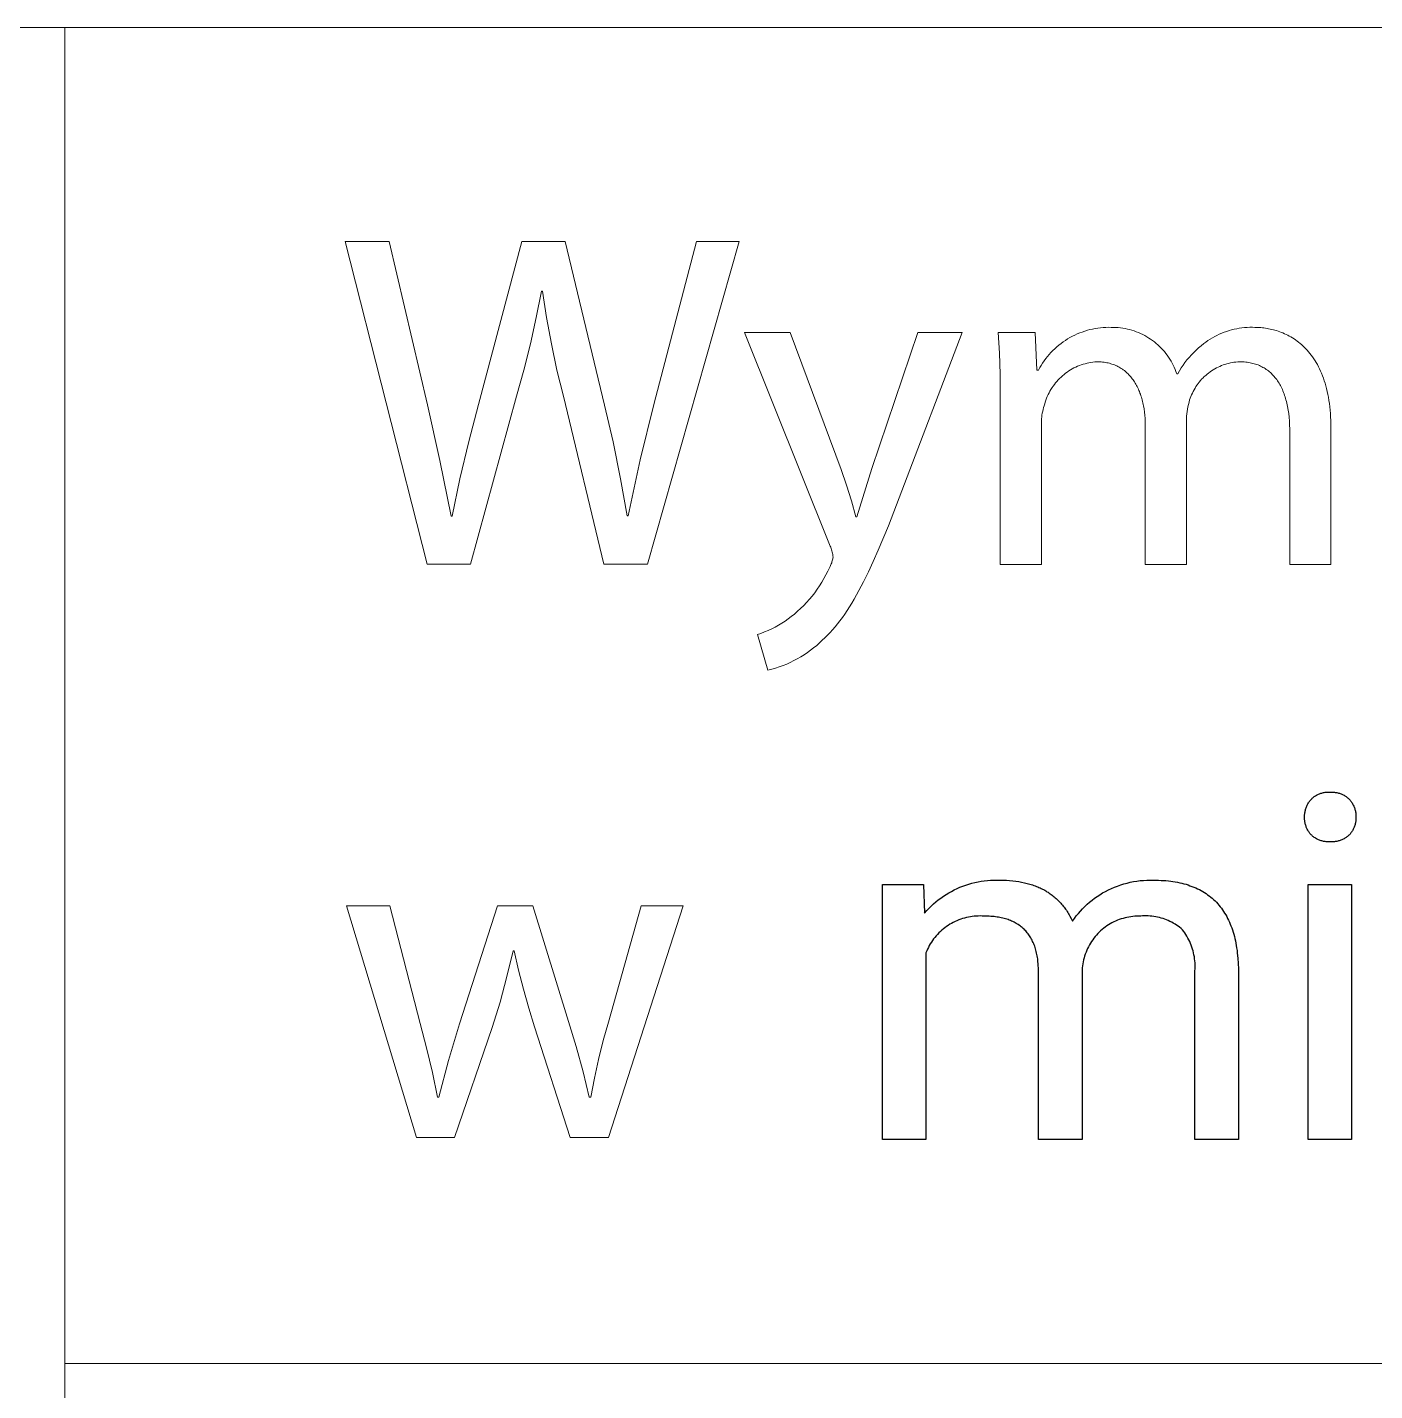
# Model space of a CAD drawing. Header units: millimetres. Extents: x 0 to 4468, y 0 to 3122.
# Drawn here: x 4070.3 to 4196.2, y 372.1 to 499.5 of the extents above; entities that cross this region are included whole.
import ezdxf

# ---------------------------------------------------------------- set-up
doc = ezdxf.new("R2010")
doc.units = ezdxf.units.MM
doc.header["$MEASUREMENT"] = 0
doc.layers.add('Domyślny', color=7, linetype='Continuous', true_color=0x000000)

msp = doc.modelspace()

# ---------------------------------------------------------------- linework, layer by layer
at = {"layer": 'Domyślny', "color": 18, "lineweight": 15, "true_color": 0x000000}
for p, q in [((4464.07, 499.5), (2779.7, 499.5)), ((4073.85, 124.86), (4073.85, 499.51)), ((4107.68, 449.33), (4100.02, 479.48)), ((4100.02, 479.48), (4104.14, 479.48)), ((4104.14, 479.48), (4107.71, 464.23)), ((4112.5, 464.27), (4116.53, 479.48)), ((4116.53, 479.48), (4120.59, 479.48)), ((4120.59, 479.48), (4124.27, 464.18)), ((4136.83, 479.48), (4128.29, 449.33)), ((4128.87, 464.27), (4132.84, 479.48)), ((4132.84, 479.48), (4136.83, 479.48)), ((4118.36, 474.86), (4117.88, 472.39)), ((4118.47, 474.86), (4118.36, 474.86)), ((4118.85, 472.39), (4118.47, 474.86)), ((4117.88, 472.39), (4117.34, 469.92)), ((4119.3, 469.93), (4118.85, 472.39)), ((4170.61, 471.43), (4170.86, 471.45)), ((4170.86, 471.45), (4171.11, 471.46)), ((4171.11, 471.46), (4171.36, 471.47)), ((4171.36, 471.47), (4171.61, 471.46)), ((4171.61, 471.46), (4171.83, 471.46)), ((4171.83, 471.46), (4172.04, 471.45)), ((4172.04, 471.45), (4172.26, 471.44)), ((4172.26, 471.44), (4172.48, 471.42)), ((4183.81, 471.42), (4184.06, 471.44)), ((4184.06, 471.44), (4184.3, 471.46)), ((4184.3, 471.46), (4184.54, 471.47)), ((4184.54, 471.47), (4184.79, 471.47)), ((4184.79, 471.47), (4185.03, 471.46)), ((4185.03, 471.46), (4185.17, 471.46)), ((4185.17, 471.46), (4185.3, 471.46)), ((4185.3, 471.46), (4185.44, 471.45)), ((4185.44, 471.45), (4185.58, 471.44)), ((4185.58, 471.44), (4185.72, 471.43)), ((4145.34, 451.03), (4137.34, 470.98)), ((4137.34, 470.98), (4141.62, 470.98)), ((4141.62, 470.98), (4146.37, 458.18)), ((4149.24, 458.27), (4153.54, 470.98)), ((4157.69, 470.98), (4151.8, 455.55)), ((4153.54, 470.98), (4157.69, 470.98)), ((4161.16, 469.04), (4161.05, 470.99)), ((4161.05, 470.99), (4164.5, 470.99)), ((4164.5, 470.99), (4164.66, 467.48)), ((4167.11, 470.11), (4167.32, 470.25)), ((4167.32, 470.25), (4167.53, 470.38)), ((4167.53, 470.38), (4167.75, 470.51)), ((4167.75, 470.51), (4167.97, 470.63)), ((4167.97, 470.63), (4168.19, 470.74)), ((4168.19, 470.74), (4168.42, 470.85)), ((4168.42, 470.85), (4168.66, 470.94)), ((4168.66, 470.94), (4168.89, 471.03)), ((4168.89, 471.03), (4169.13, 471.11)), ((4169.13, 471.11), (4169.37, 471.19)), ((4169.37, 471.19), (4169.61, 471.25)), ((4169.61, 471.25), (4169.86, 471.31)), ((4169.86, 471.31), (4170.11, 471.36)), ((4170.11, 471.36), (4170.36, 471.39)), ((4170.36, 471.39), (4170.61, 471.43)), ((4172.48, 471.42), (4172.69, 471.39)), ((4172.69, 471.39), (4172.9, 471.35)), ((4172.9, 471.35), (4173.11, 471.3)), ((4173.11, 471.3), (4173.32, 471.25)), ((4173.32, 471.25), (4173.53, 471.19)), ((4173.53, 471.19), (4173.74, 471.13)), ((4173.74, 471.13), (4173.94, 471.05)), ((4173.94, 471.05), (4174.14, 470.97)), ((4174.14, 470.97), (4174.34, 470.89)), ((4174.34, 470.89), (4174.54, 470.79)), ((4174.54, 470.79), (4174.73, 470.69)), ((4174.73, 470.69), (4174.92, 470.59)), ((4174.92, 470.59), (4175.1, 470.47)), ((4175.1, 470.47), (4175.28, 470.36)), ((4175.28, 470.36), (4175.46, 470.23)), ((4175.46, 470.23), (4175.63, 470.1)), ((4180.44, 470.09), (4180.64, 470.23)), ((4180.64, 470.23), (4180.84, 470.37)), ((4180.84, 470.37), (4181.05, 470.49)), ((4181.05, 470.49), (4181.27, 470.61)), ((4181.27, 470.61), (4181.48, 470.72)), ((4181.48, 470.72), (4181.7, 470.83)), ((4181.7, 470.83), (4181.93, 470.92)), ((4181.93, 470.92), (4182.16, 471.01)), ((4182.16, 471.01), (4182.39, 471.09)), ((4182.39, 471.09), (4182.62, 471.17)), ((4182.62, 471.17), (4182.85, 471.23)), ((4182.85, 471.23), (4183.09, 471.29)), ((4183.09, 471.29), (4183.33, 471.34)), ((4183.33, 471.34), (4183.57, 471.38)), ((4183.57, 471.38), (4183.81, 471.42)), ((4185.72, 471.43), (4185.87, 471.41)), ((4185.87, 471.41), (4186.01, 471.39)), ((4186.01, 471.39), (4186.16, 471.37)), ((4186.16, 471.37), (4186.3, 471.34)), ((4186.3, 471.34), (4186.45, 471.31)), ((4186.45, 471.31), (4186.6, 471.28)), ((4186.6, 471.28), (4186.75, 471.24)), ((4186.75, 471.24), (4186.9, 471.2)), ((4186.9, 471.2), (4187.05, 471.16)), ((4187.05, 471.16), (4187.2, 471.11)), ((4187.2, 471.11), (4187.35, 471.06)), ((4187.35, 471.06), (4187.5, 471)), ((4187.5, 471), (4187.65, 470.94)), ((4187.65, 470.94), (4187.8, 470.87)), ((4187.8, 470.87), (4187.94, 470.8)), ((4187.94, 470.8), (4188.09, 470.73)), ((4188.09, 470.73), (4188.24, 470.65)), ((4188.24, 470.65), (4188.39, 470.57)), ((4188.39, 470.57), (4188.53, 470.48)), ((4188.53, 470.48), (4188.68, 470.39)), ((4188.68, 470.39), (4188.82, 470.29)), ((4188.82, 470.29), (4188.96, 470.18)), ((4188.96, 470.18), (4189.11, 470.08)), ((4117.34, 469.92), (4116.72, 467.47)), ((4119.82, 467.48), (4119.3, 469.93)), ((4161.22, 467.08), (4161.16, 469.04)), ((4165.64, 468.74), (4165.8, 468.93)), ((4165.8, 468.93), (4165.97, 469.12)), ((4165.97, 469.12), (4166.15, 469.3)), ((4166.15, 469.3), (4166.33, 469.47)), ((4166.33, 469.47), (4166.52, 469.64)), ((4166.52, 469.64), (4166.71, 469.8)), ((4166.71, 469.8), (4166.91, 469.96)), ((4166.91, 469.96), (4167.11, 470.11)), ((4175.63, 470.1), (4175.8, 469.96)), ((4175.8, 469.96), (4175.96, 469.82)), ((4175.96, 469.82), (4176.12, 469.67)), ((4176.12, 469.67), (4176.28, 469.52)), ((4176.28, 469.52), (4176.42, 469.36)), ((4176.42, 469.36), (4176.57, 469.2)), ((4176.57, 469.2), (4176.7, 469.03)), ((4176.7, 469.03), (4176.83, 468.86)), ((4178.88, 468.66), (4179.09, 468.9)), ((4179.09, 468.9), (4179.31, 469.12)), ((4179.31, 469.12), (4179.53, 469.34)), ((4179.53, 469.34), (4179.76, 469.55)), ((4179.76, 469.55), (4180, 469.75)), ((4180, 469.75), (4180.24, 469.95)), ((4180.24, 469.95), (4180.44, 470.09)), ((4189.11, 470.08), (4189.24, 469.96)), ((4189.24, 469.96), (4189.38, 469.85)), ((4189.38, 469.85), (4189.52, 469.72)), ((4189.52, 469.72), (4189.65, 469.59)), ((4189.65, 469.59), (4189.78, 469.46)), ((4189.78, 469.46), (4189.91, 469.32)), ((4189.91, 469.32), (4190.04, 469.17)), ((4190.04, 469.17), (4190.17, 469.02)), ((4190.17, 469.02), (4190.29, 468.86)), ((4164.81, 467.48), (4164.93, 467.7)), ((4164.93, 467.7), (4165.06, 467.91)), ((4165.06, 467.91), (4165.19, 468.13)), ((4165.19, 468.13), (4165.34, 468.34)), ((4165.34, 468.34), (4165.49, 468.54)), ((4165.49, 468.54), (4165.64, 468.74)), ((4168.12, 467.67), (4167.96, 467.58)), ((4168.29, 467.75), (4168.12, 467.67)), ((4168.46, 467.83), (4168.29, 467.75)), ((4168.63, 467.9), (4168.46, 467.83)), ((4168.8, 467.96), (4168.63, 467.9)), ((4168.98, 468.02), (4168.8, 467.96)), ((4169.16, 468.07), (4168.98, 468.02)), ((4169.34, 468.12), (4169.16, 468.07)), ((4169.52, 468.16), (4169.34, 468.12)), ((4169.7, 468.19), (4169.52, 468.16)), ((4169.89, 468.22), (4169.7, 468.19)), ((4170.07, 468.24), (4169.89, 468.22)), ((4170.26, 468.25), (4170.07, 468.24)), ((4170.4, 468.25), (4170.26, 468.25)), ((4170.53, 468.24), (4170.4, 468.25)), ((4170.67, 468.23), (4170.53, 468.24)), ((4170.8, 468.22), (4170.67, 468.23)), ((4170.93, 468.2), (4170.8, 468.22)), ((4171.06, 468.18), (4170.93, 468.2)), ((4171.19, 468.16), (4171.06, 468.18)), ((4171.31, 468.14), (4171.19, 468.16)), ((4171.44, 468.11), (4171.31, 468.14)), ((4171.56, 468.07), (4171.44, 468.11)), ((4171.67, 468.04), (4171.56, 468.07)), ((4171.79, 468), (4171.67, 468.04)), ((4171.9, 467.95), (4171.79, 468)), ((4172.02, 467.91), (4171.9, 467.95)), ((4172.12, 467.86), (4172.02, 467.91)), ((4172.23, 467.8), (4172.12, 467.86)), ((4172.34, 467.75), (4172.23, 467.8)), ((4172.44, 467.69), (4172.34, 467.75)), ((4172.54, 467.63), (4172.44, 467.69)), ((4172.64, 467.56), (4172.54, 467.63)), ((4176.83, 468.86), (4176.96, 468.68)), ((4176.96, 468.68), (4177.08, 468.5)), ((4177.08, 468.5), (4177.19, 468.31)), ((4177.19, 468.31), (4177.29, 468.13)), ((4177.29, 468.13), (4177.39, 467.93)), ((4177.39, 467.93), (4177.49, 467.74)), ((4177.49, 467.74), (4177.57, 467.54)), ((4177.97, 467.4), (4178.14, 467.67)), ((4178.14, 467.67), (4178.31, 467.93)), ((4178.31, 467.93), (4178.49, 468.18)), ((4178.49, 468.18), (4178.68, 468.43)), ((4178.68, 468.43), (4178.88, 468.66)), ((4181.43, 467.67), (4181.27, 467.58)), ((4181.58, 467.75), (4181.43, 467.67)), ((4181.74, 467.82), (4181.58, 467.75)), ((4181.9, 467.89), (4181.74, 467.82)), ((4182.06, 467.95), (4181.9, 467.89)), ((4182.23, 468), (4182.06, 467.95)), ((4182.39, 468.06), (4182.23, 468)), ((4182.56, 468.1), (4182.39, 468.06)), ((4182.73, 468.14), (4182.56, 468.1)), ((4182.9, 468.17), (4182.73, 468.14)), ((4183.07, 468.2), (4182.9, 468.17)), ((4183.24, 468.22), (4183.07, 468.2)), ((4183.42, 468.24), (4183.24, 468.22)), ((4183.59, 468.25), (4183.42, 468.24)), ((4183.74, 468.25), (4183.59, 468.25)), ((4183.88, 468.24), (4183.74, 468.25)), ((4184.03, 468.23), (4183.88, 468.24)), ((4184.17, 468.22), (4184.03, 468.23)), ((4184.3, 468.2), (4184.17, 468.22)), ((4184.44, 468.18), (4184.3, 468.2)), ((4184.57, 468.16), (4184.44, 468.18)), ((4184.71, 468.13), (4184.57, 468.16)), ((4184.83, 468.1), (4184.71, 468.13)), ((4184.96, 468.07), (4184.83, 468.1)), ((4185.08, 468.03), (4184.96, 468.07)), ((4185.21, 467.99), (4185.08, 468.03)), ((4185.32, 467.95), (4185.21, 467.99)), ((4185.44, 467.9), (4185.32, 467.95)), ((4185.56, 467.85), (4185.44, 467.9)), ((4185.67, 467.79), (4185.56, 467.85)), ((4185.78, 467.73), (4185.67, 467.79)), ((4185.88, 467.67), (4185.78, 467.73)), ((4185.99, 467.61), (4185.88, 467.67)), ((4186.09, 467.54), (4185.99, 467.61)), ((4190.29, 468.86), (4190.41, 468.7)), ((4190.41, 468.7), (4190.52, 468.53)), ((4190.52, 468.53), (4190.64, 468.35)), ((4190.64, 468.35), (4190.75, 468.17)), ((4190.75, 468.17), (4190.86, 467.98)), ((4190.86, 467.98), (4190.96, 467.79)), ((4190.96, 467.79), (4191.06, 467.59)), ((4116.72, 467.47), (4116.04, 465.04)), ((4120.42, 465.04), (4119.82, 467.48)), ((4161.23, 465.13), (4161.22, 467.08)), ((4164.66, 467.48), (4164.81, 467.48)), ((4166.52, 466.42), (4166.4, 466.28)), ((4166.64, 466.56), (4166.52, 466.42)), ((4166.77, 466.69), (4166.64, 466.56)), ((4166.91, 466.82), (4166.77, 466.69)), ((4167.04, 466.95), (4166.91, 466.82)), ((4167.19, 467.07), (4167.04, 466.95)), ((4167.33, 467.18), (4167.19, 467.07)), ((4167.48, 467.29), (4167.33, 467.18)), ((4167.64, 467.39), (4167.48, 467.29)), ((4167.8, 467.49), (4167.64, 467.39)), ((4167.96, 467.58), (4167.8, 467.49)), ((4172.73, 467.49), (4172.64, 467.56)), ((4172.83, 467.42), (4172.73, 467.49)), ((4172.92, 467.35), (4172.83, 467.42)), ((4173.01, 467.27), (4172.92, 467.35)), ((4173.1, 467.19), (4173.01, 467.27)), ((4173.18, 467.11), (4173.1, 467.19)), ((4173.26, 467.03), (4173.18, 467.11)), ((4173.35, 466.94), (4173.26, 467.03)), ((4173.42, 466.85), (4173.35, 466.94)), ((4173.5, 466.76), (4173.42, 466.85)), ((4173.57, 466.66), (4173.5, 466.76)), ((4173.65, 466.56), (4173.57, 466.66)), ((4173.72, 466.46), (4173.65, 466.56)), ((4173.78, 466.36), (4173.72, 466.46)), ((4173.85, 466.26), (4173.78, 466.36)), ((4177.57, 467.54), (4177.65, 467.34)), ((4177.65, 467.34), (4177.73, 467.13)), ((4177.73, 467.13), (4177.82, 467.13)), ((4177.82, 467.13), (4177.97, 467.4)), ((4179.83, 466.35), (4179.72, 466.22)), ((4179.94, 466.49), (4179.83, 466.35)), ((4180.05, 466.62), (4179.94, 466.49)), ((4180.18, 466.74), (4180.05, 466.62)), ((4180.3, 466.86), (4180.18, 466.74)), ((4180.43, 466.98), (4180.3, 466.86)), ((4180.56, 467.09), (4180.43, 466.98)), ((4180.7, 467.2), (4180.56, 467.09)), ((4180.84, 467.3), (4180.7, 467.2)), ((4180.98, 467.4), (4180.84, 467.3)), ((4181.12, 467.5), (4180.98, 467.4)), ((4181.27, 467.58), (4181.12, 467.5)), ((4186.19, 467.47), (4186.09, 467.54)), ((4186.29, 467.39), (4186.19, 467.47)), ((4186.38, 467.32), (4186.29, 467.39)), ((4186.48, 467.24), (4186.38, 467.32)), ((4186.57, 467.15), (4186.48, 467.24)), ((4186.65, 467.06), (4186.57, 467.15)), ((4186.74, 466.97), (4186.65, 467.06)), ((4186.82, 466.88), (4186.74, 466.97)), ((4186.9, 466.78), (4186.82, 466.88)), ((4186.98, 466.68), (4186.9, 466.78)), ((4187.06, 466.58), (4186.98, 466.68)), ((4187.13, 466.47), (4187.06, 466.58)), ((4187.21, 466.36), (4187.13, 466.47)), ((4187.28, 466.25), (4187.21, 466.36)), ((4191.06, 467.59), (4191.16, 467.38)), ((4191.16, 467.38), (4191.25, 467.17)), ((4191.25, 467.17), (4191.34, 466.95)), ((4191.34, 466.95), (4191.42, 466.72)), ((4191.42, 466.72), (4191.5, 466.48)), ((4191.5, 466.48), (4191.58, 466.24)), ((4161.23, 449.32), (4161.23, 465.13)), ((4165.71, 465.18), (4165.63, 465.01)), ((4165.79, 465.35), (4165.71, 465.18)), ((4165.88, 465.51), (4165.79, 465.35)), ((4165.97, 465.67), (4165.88, 465.51)), ((4166.07, 465.83), (4165.97, 465.67)), ((4166.18, 465.98), (4166.07, 465.83)), ((4166.29, 466.13), (4166.18, 465.98)), ((4166.4, 466.28), (4166.29, 466.13)), ((4173.91, 466.15), (4173.85, 466.26)), ((4173.97, 466.04), (4173.91, 466.15)), ((4174.03, 465.93), (4173.97, 466.04)), ((4174.09, 465.81), (4174.03, 465.93)), ((4174.14, 465.7), (4174.09, 465.81)), ((4174.19, 465.58), (4174.14, 465.7)), ((4174.24, 465.46), (4174.19, 465.58)), ((4174.29, 465.33), (4174.24, 465.46)), ((4174.34, 465.21), (4174.29, 465.33)), ((4174.38, 465.08), (4174.34, 465.21)), ((4174.42, 464.95), (4174.38, 465.08)), ((4179.11, 465.17), (4179.05, 465.01)), ((4179.18, 465.33), (4179.11, 465.17)), ((4179.26, 465.48), (4179.18, 465.33)), ((4179.34, 465.63), (4179.26, 465.48)), ((4179.43, 465.78), (4179.34, 465.63)), ((4179.52, 465.93), (4179.43, 465.78)), ((4179.62, 466.08), (4179.52, 465.93)), ((4179.72, 466.22), (4179.62, 466.08)), ((4187.34, 466.14), (4187.28, 466.25)), ((4187.41, 466.02), (4187.34, 466.14)), ((4187.47, 465.9), (4187.41, 466.02)), ((4187.53, 465.77), (4187.47, 465.9)), ((4187.59, 465.65), (4187.53, 465.77)), ((4187.64, 465.52), (4187.59, 465.65)), ((4187.7, 465.38), (4187.64, 465.52)), ((4187.75, 465.25), (4187.7, 465.38)), ((4187.8, 465.11), (4187.75, 465.25)), ((4187.84, 464.97), (4187.8, 465.11)), ((4191.58, 466.24), (4191.65, 465.99)), ((4191.65, 465.99), (4191.72, 465.74)), ((4191.72, 465.74), (4191.78, 465.47)), ((4191.78, 465.47), (4191.84, 465.2)), ((4191.84, 465.2), (4191.89, 464.93)), ((4107.71, 464.23), (4108.89, 459.03)), ((4111.57, 460.81), (4112.5, 464.27)), ((4116.04, 465.04), (4111.74, 449.33)), ((4124.21, 449.33), (4120.42, 465.04)), ((4124.27, 464.18), (4125.08, 460.76)), ((4127.59, 459.08), (4128.87, 464.27)), ((4165.24, 463.8), (4165.2, 463.62)), ((4165.28, 463.97), (4165.24, 463.8)), ((4165.33, 464.14), (4165.28, 463.97)), ((4165.39, 464.31), (4165.33, 464.14)), ((4165.44, 464.49), (4165.39, 464.31)), ((4165.5, 464.66), (4165.44, 464.49)), ((4165.57, 464.84), (4165.5, 464.66)), ((4165.63, 465.01), (4165.57, 464.84)), ((4174.46, 464.82), (4174.42, 464.95)), ((4174.5, 464.68), (4174.46, 464.82)), ((4174.53, 464.55), (4174.5, 464.68)), ((4174.56, 464.41), (4174.53, 464.55)), ((4174.59, 464.27), (4174.56, 464.41)), ((4174.62, 464.13), (4174.59, 464.27)), ((4174.67, 463.84), (4174.62, 464.13)), ((4174.71, 463.55), (4174.67, 463.84)), ((4178.72, 463.82), (4178.69, 463.6)), ((4178.77, 464.04), (4178.72, 463.82)), ((4178.81, 464.25), (4178.77, 464.04)), ((4178.87, 464.47), (4178.81, 464.25)), ((4178.93, 464.68), (4178.87, 464.47)), ((4178.99, 464.84), (4178.93, 464.68)), ((4179.05, 465.01), (4178.99, 464.84)), ((4187.89, 464.83), (4187.84, 464.97)), ((4187.93, 464.68), (4187.89, 464.83)), ((4187.97, 464.53), (4187.93, 464.68)), ((4188, 464.38), (4187.97, 464.53)), ((4188.04, 464.22), (4188, 464.38)), ((4188.07, 464.06), (4188.04, 464.22)), ((4188.13, 463.74), (4188.07, 464.06)), ((4191.89, 464.93), (4191.94, 464.64)), ((4191.94, 464.64), (4191.98, 464.35)), ((4191.98, 464.35), (4192.02, 464.05)), ((4192.02, 464.05), (4192.05, 463.74)), ((4165.1, 462.92), (4165.08, 462.74)), ((4165.08, 462.74), (4165.08, 462.57)), ((4165.08, 462.57), (4165.08, 462.39)), ((4165.11, 463.1), (4165.1, 462.92)), ((4165.13, 463.27), (4165.11, 463.1)), ((4165.16, 463.45), (4165.13, 463.27)), ((4165.2, 463.62), (4165.16, 463.45)), ((4174.74, 463.25), (4174.71, 463.55)), ((4174.76, 462.94), (4174.74, 463.25)), ((4174.78, 462.63), (4174.76, 462.94)), ((4174.78, 462.31), (4174.78, 462.63)), ((4178.63, 462.94), (4178.62, 462.71)), ((4178.62, 462.71), (4178.62, 449.32)), ((4178.64, 463.16), (4178.63, 462.94)), ((4178.66, 463.38), (4178.64, 463.16)), ((4178.69, 463.6), (4178.66, 463.38)), ((4188.18, 463.41), (4188.13, 463.74)), ((4188.22, 463.06), (4188.18, 463.41)), ((4188.25, 462.71), (4188.22, 463.06)), ((4188.27, 462.34), (4188.25, 462.71)), ((4192.05, 463.74), (4192.08, 463.42)), ((4192.08, 463.42), (4192.1, 463.1)), ((4192.1, 463.1), (4192.12, 462.76)), ((4192.12, 462.76), (4192.13, 462.42)), ((4165.08, 462.39), (4165.08, 449.32)), ((4174.78, 449.32), (4174.78, 462.31)), ((4188.29, 461.97), (4188.27, 462.34)), ((4188.29, 461.58), (4188.29, 461.97)), ((4188.29, 449.32), (4188.29, 461.58)), ((4192.13, 462.42), (4192.13, 462.08)), ((4192.13, 462.08), (4192.13, 449.32)), ((4110.75, 457.32), (4111.57, 460.81)), ((4125.08, 460.76), (4125.77, 457.32)), ((4108.89, 459.03), (4109.94, 453.81)), ((4126.46, 453.85), (4127.59, 459.08)), ((4146.37, 458.18), (4146.87, 456.72)), ((4147.84, 453.76), (4149.24, 458.27)), ((4110.03, 453.81), (4110.75, 457.32)), ((4125.77, 457.32), (4126.37, 453.85)), ((4146.87, 456.72), (4147.33, 455.25)), ((4147.33, 455.25), (4147.75, 453.76)), ((4151.8, 455.55), (4150.78, 452.93)), ((4109.94, 453.81), (4110.03, 453.81)), ((4126.37, 453.85), (4126.46, 453.85)), ((4147.75, 453.76), (4147.84, 453.76)), ((4150.78, 452.93), (4149.82, 450.63)), ((4145.39, 450.92), (4145.34, 451.03)), ((4145.43, 450.81), (4145.39, 450.92)), ((4145.47, 450.69), (4145.43, 450.81)), ((4145.5, 450.58), (4145.47, 450.69)), ((4145.53, 450.47), (4145.5, 450.58)), ((4145.56, 450.35), (4145.53, 450.47)), ((4145.58, 450.23), (4145.56, 450.35)), ((4145.56, 449.73), (4145.58, 449.82)), ((4145.6, 450.12), (4145.58, 450.23)), ((4145.58, 449.82), (4145.6, 449.91)), ((4145.61, 450), (4145.6, 450.12)), ((4145.6, 449.91), (4145.61, 450)), ((4149.82, 450.63), (4149.36, 449.58)), ((4111.74, 449.33), (4107.68, 449.33)), ((4128.29, 449.33), (4124.21, 449.33)), ((4144.95, 448.34), (4145.13, 448.69)), ((4145.13, 448.69), (4145.3, 449.05)), ((4145.3, 449.05), (4145.34, 449.13)), ((4145.34, 449.13), (4145.38, 449.21)), ((4145.38, 449.21), (4145.42, 449.29)), ((4145.42, 449.29), (4145.45, 449.38)), ((4145.45, 449.38), (4145.49, 449.47)), ((4145.49, 449.47), (4145.51, 449.55)), ((4145.51, 449.55), (4145.54, 449.64)), ((4145.54, 449.64), (4145.56, 449.73)), ((4148.91, 448.61), (4148.47, 447.7)), ((4149.36, 449.58), (4148.91, 448.61)), ((4165.08, 449.32), (4161.23, 449.32)), ((4178.62, 449.32), (4174.78, 449.32)), ((4192.13, 449.32), (4188.29, 449.32)), ((4144.13, 446.99), (4144.35, 447.32)), ((4144.35, 447.32), (4144.56, 447.65)), ((4144.56, 447.65), (4144.76, 447.99)), ((4144.76, 447.99), (4144.95, 448.34)), ((4148.47, 447.7), (4148.03, 446.86)), ((4143.14, 445.76), (4143.4, 446.06)), ((4143.4, 446.06), (4143.65, 446.36)), ((4143.65, 446.36), (4143.9, 446.67)), ((4143.9, 446.67), (4144.13, 446.99)), ((4147.59, 446.07), (4147.37, 445.7)), ((4148.03, 446.86), (4147.59, 446.07)), ((4141.71, 444.45), (4142, 444.67)), ((4142, 444.67), (4142.29, 444.93)), ((4142.29, 444.93), (4142.58, 445.2)), ((4142.58, 445.2), (4142.87, 445.48)), ((4142.87, 445.48), (4143.14, 445.76)), ((4146.7, 444.67), (4146.48, 444.35)), ((4146.93, 445), (4146.7, 444.67)), ((4147.15, 445.35), (4146.93, 445)), ((4147.37, 445.7), (4147.15, 445.35)), ((4139.88, 443.3), (4140.2, 443.46)), ((4140.2, 443.46), (4140.52, 443.64)), ((4140.52, 443.64), (4140.83, 443.82)), ((4140.83, 443.82), (4141.13, 444.02)), ((4141.13, 444.02), (4141.43, 444.23)), ((4141.43, 444.23), (4141.71, 444.45)), ((4145.8, 443.47), (4145.57, 443.2)), ((4146.03, 443.75), (4145.8, 443.47)), ((4146.26, 444.05), (4146.03, 443.75)), ((4146.48, 444.35), (4146.26, 444.05)), ((4138.54, 442.75), (4138.88, 442.87)), ((4139.53, 439.44), (4138.54, 442.75)), ((4138.88, 442.87), (4139.22, 443)), ((4139.22, 443), (4139.55, 443.14)), ((4139.55, 443.14), (4139.88, 443.3)), ((4144.61, 442.22), (4144.36, 442)), ((4144.86, 442.45), (4144.61, 442.22)), ((4145.1, 442.69), (4144.86, 442.45)), ((4145.33, 442.94), (4145.1, 442.69)), ((4145.57, 443.2), (4145.33, 442.94)), ((4142.91, 440.87), (4142.59, 440.67)), ((4143.21, 441.07), (4142.91, 440.87)), ((4143.51, 441.29), (4143.21, 441.07)), ((4143.8, 441.51), (4143.51, 441.29)), ((4144.09, 441.75), (4143.8, 441.51)), ((4144.36, 442), (4144.09, 441.75)), ((4140.24, 439.63), (4139.88, 439.53)), ((4140.59, 439.74), (4140.24, 439.63)), ((4140.94, 439.87), (4140.59, 439.74)), ((4141.28, 440), (4140.94, 439.87)), ((4141.61, 440.15), (4141.28, 440)), ((4141.95, 440.32), (4141.61, 440.15)), ((4142.27, 440.49), (4141.95, 440.32)), ((4142.59, 440.67), (4142.27, 440.49)), ((4139.88, 439.53), (4139.53, 439.44)), ((4106.69, 395.76), (4100.16, 417.41)), ((4100.16, 417.41), (4104.19, 417.41)), ((4104.19, 417.41), (4107.03, 406.41)), ((4110.71, 406.37), (4114.25, 417.41)), ((4114.25, 417.41), (4117.55, 417.41)), ((4117.55, 417.41), (4120.9, 406.59)), ((4124.62, 406.55), (4127.7, 417.41)), ((4131.6, 417.41), (4124.62, 395.76)), ((4127.7, 417.41), (4131.6, 417.41)), ((4115.72, 413.21), (4115.15, 410.8)), ((4115.81, 413.21), (4115.72, 413.21)), ((4116.22, 411.41), (4115.81, 413.21)), ((4115.15, 410.8), (4114.5, 408.41)), ((4116.68, 409.63), (4116.22, 411.41)), ((4117.18, 407.86), (4116.68, 409.63)), ((4114.5, 408.41), (4113.76, 406.04)), ((4117.73, 406.1), (4117.18, 407.86)), ((4120.9, 406.59), (4121.61, 404.25)), ((4124.14, 404.81), (4124.62, 406.55)), ((4107.03, 406.41), (4107.64, 404.13)), ((4109.69, 402.96), (4110.71, 406.37)), ((4113.76, 406.04), (4110.26, 395.76)), ((4121.05, 395.76), (4117.73, 406.1)), ((4107.64, 404.13), (4108.18, 401.83)), ((4121.61, 404.25), (4122.26, 401.9)), ((4123.7, 403.06), (4124.14, 404.81)), ((4108.79, 399.52), (4109.69, 402.96)), ((4123.31, 401.29), (4123.7, 403.06)), ((4108.18, 401.83), (4108.67, 399.52)), ((4122.26, 401.9), (4122.84, 399.52)), ((4122.97, 399.52), (4123.31, 401.29)), ((4108.67, 399.52), (4108.79, 399.52)), ((4122.84, 399.52), (4122.97, 399.52)), ((4110.26, 395.76), (4106.69, 395.76)), ((4124.62, 395.76), (4121.05, 395.76)), ((4073.85, 374.64), (4464.08, 374.64))]:
    msp.add_line(p, q, dxfattribs=at)
at = {"layer": 'Domyślny'}
for p, q in [((4189.91, 426.81), (4189.95, 426.88)), ((4189.95, 426.88), (4189.98, 426.95)), ((4189.98, 426.95), (4190.03, 427.02)), ((4190.03, 427.02), (4190.07, 427.09)), ((4190.07, 427.09), (4190.12, 427.16)), ((4190.12, 427.16), (4190.17, 427.23)), ((4190.17, 427.23), (4190.22, 427.29)), ((4190.22, 427.29), (4190.27, 427.35)), ((4190.27, 427.35), (4190.33, 427.41)), ((4190.33, 427.41), (4190.39, 427.46)), ((4190.39, 427.46), (4190.44, 427.51)), ((4190.44, 427.51), (4190.51, 427.56)), ((4190.51, 427.56), (4190.57, 427.61)), ((4190.57, 427.61), (4190.63, 427.65)), ((4190.63, 427.65), (4190.7, 427.7)), ((4190.7, 427.7), (4190.77, 427.74)), ((4190.77, 427.74), (4190.84, 427.78)), ((4190.84, 427.78), (4190.91, 427.81)), ((4190.91, 427.81), (4190.98, 427.84)), ((4190.98, 427.84), (4191.05, 427.87)), ((4191.05, 427.87), (4191.13, 427.9)), ((4191.13, 427.9), (4191.2, 427.93)), ((4191.2, 427.93), (4191.28, 427.95)), ((4191.28, 427.95), (4191.35, 427.97)), ((4191.35, 427.97), (4191.43, 427.99)), ((4191.43, 427.99), (4191.51, 428)), ((4191.51, 428), (4191.59, 428.02)), ((4191.59, 428.02), (4191.66, 428.02)), ((4191.66, 428.02), (4191.74, 428.03)), ((4191.74, 428.03), (4191.82, 428.04)), ((4191.82, 428.04), (4191.9, 428.04)), ((4191.9, 428.04), (4191.98, 428.03)), ((4191.98, 428.03), (4192.06, 428.03)), ((4192.06, 428.03), (4192.14, 428.03)), ((4192.14, 428.03), (4192.22, 428.04)), ((4192.22, 428.04), (4192.29, 428.03)), ((4192.29, 428.03), (4192.37, 428.03)), ((4192.37, 428.03), (4192.45, 428.02)), ((4192.45, 428.02), (4192.53, 428.01)), ((4192.53, 428.01), (4192.61, 428)), ((4192.61, 428), (4192.69, 427.99)), ((4192.69, 427.99), (4192.76, 427.97)), ((4192.76, 427.97), (4192.84, 427.95)), ((4192.84, 427.95), (4192.92, 427.93)), ((4192.92, 427.93), (4192.99, 427.9)), ((4192.99, 427.9), (4193.07, 427.87)), ((4193.07, 427.87), (4193.14, 427.84)), ((4193.14, 427.84), (4193.21, 427.81)), ((4193.21, 427.81), (4193.28, 427.77)), ((4193.28, 427.77), (4193.35, 427.74)), ((4193.35, 427.74), (4193.42, 427.7)), ((4193.42, 427.7), (4193.49, 427.65)), ((4193.49, 427.65), (4193.55, 427.61)), ((4193.55, 427.61), (4193.62, 427.56)), ((4193.62, 427.56), (4193.68, 427.51)), ((4193.68, 427.51), (4193.74, 427.46)), ((4193.74, 427.46), (4193.8, 427.41)), ((4193.8, 427.41), (4193.85, 427.35)), ((4193.85, 427.35), (4193.91, 427.29)), ((4193.91, 427.29), (4193.96, 427.23)), ((4193.96, 427.23), (4194.01, 427.16)), ((4194.01, 427.16), (4194.06, 427.09)), ((4194.06, 427.09), (4194.1, 427.02)), ((4194.1, 427.02), (4194.14, 426.95)), ((4194.14, 426.95), (4194.18, 426.88)), ((4194.18, 426.88), (4194.22, 426.81)), ((4189.67, 425.94), (4189.68, 426.02)), ((4189.67, 425.85), (4189.67, 425.94)), ((4189.67, 425.77), (4189.67, 425.85)), ((4189.67, 425.69), (4189.67, 425.77)), ((4189.67, 425.61), (4189.67, 425.69)), ((4189.67, 425.53), (4189.67, 425.61)), ((4189.68, 426.02), (4189.69, 426.1)), ((4189.69, 426.1), (4189.71, 426.18)), ((4189.71, 426.18), (4189.72, 426.26)), ((4189.72, 426.26), (4189.74, 426.34)), ((4189.74, 426.34), (4189.76, 426.42)), ((4189.76, 426.42), (4189.79, 426.5)), ((4189.79, 426.5), (4189.81, 426.58)), ((4189.81, 426.58), (4189.84, 426.66)), ((4189.84, 426.66), (4189.87, 426.73)), ((4189.87, 426.73), (4189.91, 426.81)), ((4194.22, 426.81), (4194.26, 426.73)), ((4194.26, 426.73), (4194.29, 426.66)), ((4194.29, 426.66), (4194.32, 426.58)), ((4194.32, 426.58), (4194.35, 426.5)), ((4194.35, 426.5), (4194.37, 426.42)), ((4194.37, 426.42), (4194.39, 426.34)), ((4194.39, 426.34), (4194.41, 426.26)), ((4194.41, 426.26), (4194.43, 426.18)), ((4194.43, 426.18), (4194.44, 426.1)), ((4194.44, 426.1), (4194.45, 426.02)), ((4194.45, 426.02), (4194.46, 425.94)), ((4194.46, 425.94), (4194.46, 425.85)), ((4194.46, 425.85), (4194.47, 425.77)), ((4194.47, 425.77), (4194.47, 425.69)), ((4194.47, 425.69), (4194.47, 425.61)), ((4194.47, 425.61), (4194.47, 425.53)), ((4189.67, 425.46), (4189.67, 425.53)), ((4189.68, 425.38), (4189.67, 425.46)), ((4189.69, 425.3), (4189.68, 425.38)), ((4189.7, 425.22), (4189.69, 425.3)), ((4189.71, 425.15), (4189.7, 425.22)), ((4189.73, 425.07), (4189.71, 425.15)), ((4189.75, 425), (4189.73, 425.07)), ((4189.77, 424.92), (4189.75, 425)), ((4189.8, 424.85), (4189.77, 424.92)), ((4189.82, 424.77), (4189.8, 424.85)), ((4189.85, 424.7), (4189.82, 424.77)), ((4189.89, 424.63), (4189.85, 424.7)), ((4189.92, 424.56), (4189.89, 424.63)), ((4189.96, 424.49), (4189.92, 424.56)), ((4189.99, 424.43), (4189.96, 424.49)), ((4190.04, 424.36), (4189.99, 424.43)), ((4190.08, 424.29), (4190.04, 424.36)), ((4190.12, 424.23), (4190.08, 424.29)), ((4194.05, 424.29), (4194, 424.23)), ((4194.09, 424.36), (4194.05, 424.29)), ((4194.13, 424.42), (4194.09, 424.36)), ((4194.17, 424.49), (4194.13, 424.42)), ((4194.21, 424.56), (4194.17, 424.49)), ((4194.25, 424.63), (4194.21, 424.56)), ((4194.28, 424.7), (4194.25, 424.63)), ((4194.31, 424.77), (4194.28, 424.7)), ((4194.33, 424.85), (4194.31, 424.77)), ((4194.36, 424.92), (4194.33, 424.85)), ((4194.38, 425), (4194.36, 424.92)), ((4194.4, 425.07), (4194.38, 425)), ((4194.42, 425.15), (4194.4, 425.07)), ((4194.43, 425.22), (4194.42, 425.15)), ((4194.45, 425.3), (4194.43, 425.22)), ((4194.46, 425.46), (4194.45, 425.38)), ((4194.45, 425.38), (4194.45, 425.3)), ((4194.47, 425.53), (4194.46, 425.46)), ((4190.17, 424.17), (4190.12, 424.23)), ((4190.22, 424.11), (4190.17, 424.17)), ((4190.27, 424.05), (4190.22, 424.11)), ((4190.33, 424), (4190.27, 424.05)), ((4190.39, 423.94), (4190.33, 424)), ((4190.45, 423.89), (4190.39, 423.94)), ((4190.51, 423.85), (4190.45, 423.89)), ((4190.57, 423.8), (4190.51, 423.85)), ((4190.64, 423.76), (4190.57, 423.8)), ((4190.7, 423.72), (4190.64, 423.76)), ((4190.77, 423.68), (4190.7, 423.72)), ((4190.84, 423.64), (4190.77, 423.68)), ((4190.91, 423.61), (4190.84, 423.64)), ((4190.98, 423.57), (4190.91, 423.61)), ((4191.06, 423.54), (4190.98, 423.57)), ((4191.13, 423.52), (4191.06, 423.54)), ((4191.21, 423.49), (4191.13, 423.52)), ((4191.28, 423.47), (4191.21, 423.49)), ((4191.36, 423.45), (4191.28, 423.47)), ((4191.43, 423.43), (4191.36, 423.45)), ((4191.51, 423.42), (4191.43, 423.43)), ((4191.59, 423.41), (4191.51, 423.42)), ((4191.67, 423.4), (4191.59, 423.41)), ((4191.74, 423.39), (4191.67, 423.4)), ((4191.82, 423.39), (4191.74, 423.39)), ((4191.9, 423.39), (4191.82, 423.39)), ((4191.98, 423.39), (4191.9, 423.39)), ((4192.06, 423.39), (4191.98, 423.39)), ((4192.14, 423.39), (4192.06, 423.39)), ((4192.21, 423.39), (4192.14, 423.39)), ((4192.29, 423.39), (4192.21, 423.39)), ((4192.37, 423.39), (4192.29, 423.39)), ((4192.45, 423.4), (4192.37, 423.39)), ((4192.53, 423.41), (4192.45, 423.4)), ((4192.61, 423.42), (4192.53, 423.41)), ((4192.68, 423.43), (4192.61, 423.42)), ((4192.76, 423.45), (4192.68, 423.43)), ((4192.84, 423.47), (4192.76, 423.45)), ((4192.91, 423.49), (4192.84, 423.47)), ((4192.99, 423.52), (4192.91, 423.49)), ((4193.06, 423.54), (4192.99, 423.52)), ((4193.14, 423.57), (4193.06, 423.54)), ((4193.21, 423.61), (4193.14, 423.57)), ((4193.28, 423.64), (4193.21, 423.61)), ((4193.35, 423.68), (4193.28, 423.64)), ((4193.42, 423.72), (4193.35, 423.68)), ((4193.48, 423.76), (4193.42, 423.72)), ((4193.55, 423.8), (4193.48, 423.76)), ((4193.61, 423.85), (4193.55, 423.8)), ((4193.68, 423.89), (4193.61, 423.85)), ((4193.74, 423.94), (4193.68, 423.89)), ((4193.8, 424), (4193.74, 423.94)), ((4193.85, 424.05), (4193.8, 424)), ((4193.91, 424.11), (4193.85, 424.05)), ((4193.96, 424.17), (4193.91, 424.11)), ((4194, 424.23), (4193.96, 424.17)), ((4150.23, 395.58), (4150.23, 419.39)), ((4150.23, 419.39), (4154.06, 419.39)), ((4154.06, 419.39), (4154.17, 416.73)), ((4157.47, 419.15), (4157.74, 419.25)), ((4157.74, 419.25), (4158.02, 419.35)), ((4158.02, 419.35), (4158.3, 419.44)), ((4158.3, 419.44), (4158.58, 419.52)), ((4158.58, 419.52), (4158.87, 419.6)), ((4158.87, 419.6), (4159.16, 419.66)), ((4159.16, 419.66), (4159.45, 419.71)), ((4159.45, 419.71), (4159.74, 419.75)), ((4159.74, 419.75), (4160.03, 419.78)), ((4160.03, 419.78), (4160.33, 419.81)), ((4160.33, 419.81), (4160.62, 419.82)), ((4160.62, 419.82), (4160.91, 419.82)), ((4160.91, 419.82), (4161.21, 419.81)), ((4161.21, 419.81), (4161.52, 419.81)), ((4161.52, 419.81), (4161.82, 419.8)), ((4161.82, 419.8), (4162.11, 419.78)), ((4162.11, 419.78), (4162.4, 419.75)), ((4162.4, 419.75), (4162.69, 419.72)), ((4162.69, 419.72), (4162.96, 419.68)), ((4162.96, 419.68), (4163.23, 419.63)), ((4163.23, 419.63), (4163.5, 419.57)), ((4163.5, 419.57), (4163.76, 419.51)), ((4163.76, 419.51), (4164.01, 419.44)), ((4164.01, 419.44), (4164.25, 419.36)), ((4164.25, 419.36), (4164.37, 419.32)), ((4164.37, 419.32), (4164.49, 419.27)), ((4164.49, 419.27), (4164.61, 419.23)), ((4164.61, 419.23), (4164.73, 419.18)), ((4171.9, 419.15), (4172.19, 419.26)), ((4172.19, 419.26), (4172.49, 419.36)), ((4172.49, 419.36), (4172.78, 419.46)), ((4172.78, 419.46), (4173.08, 419.54)), ((4173.08, 419.54), (4173.38, 419.61)), ((4173.38, 419.61), (4173.69, 419.67)), ((4173.69, 419.67), (4173.99, 419.72)), ((4173.99, 419.72), (4174.3, 419.76)), ((4174.3, 419.76), (4174.61, 419.79)), ((4174.61, 419.79), (4174.92, 419.81)), ((4174.92, 419.81), (4175.23, 419.82)), ((4175.23, 419.82), (4175.54, 419.81)), ((4175.54, 419.81), (4176.02, 419.8)), ((4176.02, 419.8), (4176.26, 419.79)), ((4176.26, 419.79), (4176.49, 419.78)), ((4176.49, 419.78), (4176.71, 419.76)), ((4176.71, 419.76), (4176.94, 419.74)), ((4176.94, 419.74), (4177.16, 419.71)), ((4177.16, 419.71), (4177.37, 419.68)), ((4177.37, 419.68), (4177.58, 419.65)), ((4177.58, 419.65), (4177.79, 419.61)), ((4177.79, 419.61), (4178, 419.57)), ((4178, 419.57), (4178.2, 419.52)), ((4178.2, 419.52), (4178.39, 419.47)), ((4178.39, 419.47), (4178.59, 419.42)), ((4178.59, 419.42), (4178.78, 419.36)), ((4178.78, 419.36), (4178.96, 419.29)), ((4178.96, 419.29), (4179.14, 419.23)), ((4179.14, 419.23), (4179.32, 419.16)), ((4190, 395.58), (4190, 419.39)), ((4190, 419.39), (4194.05, 419.39)), ((4194.05, 419.39), (4194.05, 395.58)), ((4155.22, 417.77), (4155.44, 417.96)), ((4155.44, 417.96), (4155.68, 418.13)), ((4155.68, 418.13), (4155.92, 418.3)), ((4155.92, 418.3), (4156.17, 418.47)), ((4156.17, 418.47), (4156.42, 418.62)), ((4156.42, 418.62), (4156.67, 418.76)), ((4156.67, 418.76), (4156.93, 418.9)), ((4156.93, 418.9), (4157.2, 419.03)), ((4157.2, 419.03), (4157.47, 419.15)), ((4164.73, 419.18), (4164.84, 419.13)), ((4164.84, 419.13), (4164.95, 419.08)), ((4164.95, 419.08), (4165.06, 419.03)), ((4165.06, 419.03), (4165.17, 418.97)), ((4165.17, 418.97), (4165.28, 418.92)), ((4165.28, 418.92), (4165.39, 418.86)), ((4165.39, 418.86), (4165.49, 418.8)), ((4165.49, 418.8), (4165.6, 418.73)), ((4165.6, 418.73), (4165.7, 418.67)), ((4165.7, 418.67), (4165.8, 418.6)), ((4165.8, 418.6), (4165.9, 418.53)), ((4165.9, 418.53), (4166, 418.46)), ((4166, 418.46), (4166.09, 418.39)), ((4166.09, 418.39), (4166.19, 418.32)), ((4166.19, 418.32), (4166.28, 418.24)), ((4166.28, 418.24), (4166.37, 418.17)), ((4166.37, 418.17), (4166.46, 418.09)), ((4166.46, 418.09), (4166.55, 418)), ((4166.55, 418), (4166.63, 417.92)), ((4166.63, 417.92), (4166.72, 417.84)), ((4169.58, 417.75), (4169.82, 417.94)), ((4169.82, 417.94), (4170.05, 418.12)), ((4170.05, 418.12), (4170.3, 418.29)), ((4170.3, 418.29), (4170.55, 418.45)), ((4170.55, 418.45), (4170.8, 418.61)), ((4170.8, 418.61), (4171.06, 418.76)), ((4171.06, 418.76), (4171.34, 418.9)), ((4171.34, 418.9), (4171.62, 419.03)), ((4171.62, 419.03), (4171.9, 419.15)), ((4179.32, 419.16), (4179.5, 419.08)), ((4179.5, 419.08), (4179.67, 419)), ((4179.67, 419), (4179.84, 418.92)), ((4179.84, 418.92), (4180, 418.83)), ((4180, 418.83), (4180.16, 418.74)), ((4180.16, 418.74), (4180.31, 418.65)), ((4180.31, 418.65), (4180.47, 418.55)), ((4180.47, 418.55), (4180.61, 418.44)), ((4180.61, 418.44), (4180.76, 418.34)), ((4180.76, 418.34), (4180.9, 418.23)), ((4180.9, 418.23), (4181.04, 418.11)), ((4181.04, 418.11), (4181.17, 417.99)), ((4181.17, 417.99), (4181.3, 417.87)), ((4154.17, 416.73), (4154.37, 416.96)), ((4154.37, 416.96), (4154.57, 417.17)), ((4154.57, 417.17), (4154.78, 417.38)), ((4154.78, 417.38), (4154.99, 417.58)), ((4154.99, 417.58), (4155.22, 417.77)), ((4166.72, 417.84), (4166.8, 417.75)), ((4166.8, 417.75), (4166.88, 417.66)), ((4166.88, 417.66), (4166.96, 417.57)), ((4166.96, 417.57), (4167.04, 417.48)), ((4167.04, 417.48), (4167.12, 417.38)), ((4167.12, 417.38), (4167.2, 417.29)), ((4167.2, 417.29), (4167.27, 417.19)), ((4167.27, 417.19), (4167.34, 417.09)), ((4167.34, 417.09), (4167.41, 416.99)), ((4167.41, 416.99), (4167.48, 416.88)), ((4167.48, 416.88), (4167.55, 416.78)), ((4167.55, 416.78), (4167.62, 416.67)), ((4167.62, 416.67), (4167.68, 416.56)), ((4168.34, 416.47), (4168.53, 416.7)), ((4168.53, 416.7), (4168.72, 416.92)), ((4168.72, 416.92), (4168.93, 417.14)), ((4168.93, 417.14), (4169.14, 417.35)), ((4169.14, 417.35), (4169.36, 417.55)), ((4169.36, 417.55), (4169.58, 417.75)), ((4181.3, 417.87), (4181.43, 417.74)), ((4181.43, 417.74), (4181.55, 417.61)), ((4181.55, 417.61), (4181.67, 417.47)), ((4181.67, 417.47), (4181.78, 417.33)), ((4181.78, 417.33), (4181.89, 417.19)), ((4181.89, 417.19), (4182, 417.04)), ((4182, 417.04), (4182.1, 416.89)), ((4182.1, 416.89), (4182.2, 416.73)), ((4182.2, 416.73), (4182.3, 416.57)), ((4156.22, 415.47), (4156.07, 415.36)), ((4156.37, 415.58), (4156.22, 415.47)), ((4156.53, 415.68), (4156.37, 415.58)), ((4156.69, 415.77), (4156.53, 415.68)), ((4156.85, 415.86), (4156.69, 415.77)), ((4157.02, 415.94), (4156.85, 415.86)), ((4157.19, 416.02), (4157.02, 415.94)), ((4157.36, 416.09), (4157.19, 416.02)), ((4157.54, 416.15), (4157.36, 416.09)), ((4157.72, 416.21), (4157.54, 416.15)), ((4157.89, 416.26), (4157.72, 416.21)), ((4158.08, 416.31), (4157.89, 416.26)), ((4158.26, 416.35), (4158.08, 416.31)), ((4158.44, 416.38), (4158.26, 416.35)), ((4158.62, 416.41), (4158.44, 416.38)), ((4158.81, 416.43), (4158.62, 416.41)), ((4159, 416.45), (4158.81, 416.43)), ((4159.18, 416.45), (4159, 416.45)), ((4159.37, 416.46), (4159.18, 416.45)), ((4159.55, 416.45), (4159.37, 416.46)), ((4159.74, 416.44), (4159.55, 416.45)), ((4160.05, 416.44), (4159.74, 416.44)), ((4160.2, 416.43), (4160.05, 416.44)), ((4160.35, 416.42), (4160.2, 416.43)), ((4160.5, 416.41), (4160.35, 416.42)), ((4160.65, 416.4), (4160.5, 416.41)), ((4160.79, 416.38), (4160.65, 416.4)), ((4160.93, 416.36), (4160.79, 416.38)), ((4161.06, 416.34), (4160.93, 416.36)), ((4161.2, 416.31), (4161.06, 416.34)), ((4161.33, 416.29), (4161.2, 416.31)), ((4161.46, 416.26), (4161.33, 416.29)), ((4161.59, 416.23), (4161.46, 416.26)), ((4161.71, 416.19), (4161.59, 416.23)), ((4161.84, 416.16), (4161.71, 416.19)), ((4161.96, 416.12), (4161.84, 416.16)), ((4162.07, 416.07), (4161.96, 416.12)), ((4162.19, 416.03), (4162.07, 416.07)), ((4162.3, 415.98), (4162.19, 416.03)), ((4162.41, 415.93), (4162.3, 415.98)), ((4162.52, 415.88), (4162.41, 415.93)), ((4162.62, 415.83), (4162.52, 415.88)), ((4162.73, 415.77), (4162.62, 415.83)), ((4162.83, 415.71), (4162.73, 415.77)), ((4162.92, 415.65), (4162.83, 415.71)), ((4163.02, 415.58), (4162.92, 415.65)), ((4163.11, 415.51), (4163.02, 415.58)), ((4163.2, 415.44), (4163.11, 415.51)), ((4163.29, 415.37), (4163.2, 415.44)), ((4163.38, 415.3), (4163.29, 415.37)), ((4167.68, 416.56), (4167.74, 416.45)), ((4167.74, 416.45), (4167.87, 416.22)), ((4167.87, 416.22), (4167.98, 415.99)), ((4167.98, 415.99), (4168.16, 416.23)), ((4168.16, 416.23), (4168.34, 416.47)), ((4171.04, 415.43), (4170.9, 415.32)), ((4171.2, 415.54), (4171.04, 415.43)), ((4171.35, 415.64), (4171.2, 415.54)), ((4171.51, 415.73), (4171.35, 415.64)), ((4171.67, 415.82), (4171.51, 415.73)), ((4171.84, 415.91), (4171.67, 415.82)), ((4172.01, 415.99), (4171.84, 415.91)), ((4172.18, 416.06), (4172.01, 415.99)), ((4172.35, 416.12), (4172.18, 416.06)), ((4172.53, 416.18), (4172.35, 416.12)), ((4172.71, 416.24), (4172.53, 416.18)), ((4172.89, 416.29), (4172.71, 416.24)), ((4173.07, 416.33), (4172.89, 416.29)), ((4173.25, 416.36), (4173.07, 416.33)), ((4173.43, 416.39), (4173.25, 416.36)), ((4173.62, 416.42), (4173.43, 416.39)), ((4173.8, 416.43), (4173.62, 416.42)), ((4173.99, 416.44), (4173.8, 416.43)), ((4174.17, 416.44), (4173.99, 416.44)), ((4174.36, 416.44), (4174.17, 416.44)), ((4174.53, 416.46), (4174.36, 416.44)), ((4174.71, 416.46), (4174.53, 416.46)), ((4174.89, 416.47), (4174.71, 416.46)), ((4175.06, 416.46), (4174.89, 416.47)), ((4175.24, 416.45), (4175.06, 416.46)), ((4175.41, 416.44), (4175.24, 416.45)), ((4175.59, 416.42), (4175.41, 416.44)), ((4175.76, 416.39), (4175.59, 416.42)), ((4175.93, 416.35), (4175.76, 416.39)), ((4176.1, 416.31), (4175.93, 416.35)), ((4176.27, 416.27), (4176.1, 416.31)), ((4176.44, 416.22), (4176.27, 416.27)), ((4176.61, 416.16), (4176.44, 416.22)), ((4176.77, 416.1), (4176.61, 416.16)), ((4176.93, 416.03), (4176.77, 416.1)), ((4177.09, 415.95), (4176.93, 416.03)), ((4177.25, 415.87), (4177.09, 415.95)), ((4177.4, 415.79), (4177.25, 415.87)), ((4177.56, 415.7), (4177.4, 415.79)), ((4177.7, 415.6), (4177.56, 415.7)), ((4177.85, 415.5), (4177.7, 415.6)), ((4177.99, 415.4), (4177.85, 415.5)), ((4178.13, 415.29), (4177.99, 415.4)), ((4182.3, 416.57), (4182.39, 416.41)), ((4182.39, 416.41), (4182.48, 416.24)), ((4182.48, 416.24), (4182.56, 416.07)), ((4182.56, 416.07), (4182.64, 415.89)), ((4182.64, 415.89), (4182.72, 415.71)), ((4182.72, 415.71), (4182.79, 415.53)), ((4182.79, 415.53), (4182.86, 415.34)), ((4154.9, 414.17), (4154.8, 414.01)), ((4155.01, 414.32), (4154.9, 414.17)), ((4155.13, 414.46), (4155.01, 414.32)), ((4155.25, 414.6), (4155.13, 414.46)), ((4155.37, 414.74), (4155.25, 414.6)), ((4155.5, 414.88), (4155.37, 414.74)), ((4155.64, 415.01), (4155.5, 414.88)), ((4155.78, 415.13), (4155.64, 415.01)), ((4155.92, 415.25), (4155.78, 415.13)), ((4156.07, 415.36), (4155.92, 415.25)), ((4163.46, 415.22), (4163.38, 415.3)), ((4163.54, 415.14), (4163.46, 415.22)), ((4163.62, 415.06), (4163.54, 415.14)), ((4163.69, 414.97), (4163.62, 415.06)), ((4163.76, 414.88), (4163.69, 414.97)), ((4163.83, 414.79), (4163.76, 414.88)), ((4163.9, 414.7), (4163.83, 414.79)), ((4163.97, 414.6), (4163.9, 414.7)), ((4164.03, 414.51), (4163.97, 414.6)), ((4164.09, 414.41), (4164.03, 414.51)), ((4164.15, 414.3), (4164.09, 414.41)), ((4164.21, 414.2), (4164.15, 414.3)), ((4164.26, 414.09), (4164.21, 414.2)), ((4169.87, 414.23), (4169.77, 414.08)), ((4169.98, 414.38), (4169.87, 414.23)), ((4170.1, 414.53), (4169.98, 414.38)), ((4170.22, 414.68), (4170.1, 414.53)), ((4170.35, 414.82), (4170.22, 414.68)), ((4170.48, 414.95), (4170.35, 414.82)), ((4170.61, 415.08), (4170.48, 414.95)), ((4170.75, 415.2), (4170.61, 415.08)), ((4170.9, 415.32), (4170.75, 415.2)), ((4178.26, 415.17), (4178.13, 415.29)), ((4178.37, 415.02), (4178.26, 415.17)), ((4178.48, 414.87), (4178.37, 415.02)), ((4178.58, 414.72), (4178.48, 414.87)), ((4178.68, 414.56), (4178.58, 414.72)), ((4178.77, 414.39), (4178.68, 414.56)), ((4178.86, 414.23), (4178.77, 414.39)), ((4178.94, 414.06), (4178.86, 414.23)), ((4182.86, 415.34), (4182.93, 415.15)), ((4182.93, 415.15), (4182.99, 414.95)), ((4182.99, 414.95), (4183.05, 414.75)), ((4183.05, 414.75), (4183.11, 414.55)), ((4183.11, 414.55), (4183.16, 414.34)), ((4183.16, 414.34), (4183.2, 414.13)), ((4183.2, 414.13), (4183.25, 413.91)), ((4154.36, 413.19), (4154.28, 413.02)), ((4154.28, 413.02), (4154.28, 395.58)), ((4154.43, 413.36), (4154.36, 413.19)), ((4154.52, 413.53), (4154.43, 413.36)), ((4154.6, 413.69), (4154.52, 413.53)), ((4154.7, 413.85), (4154.6, 413.69)), ((4154.8, 414.01), (4154.7, 413.85)), ((4164.31, 413.98), (4164.26, 414.09)), ((4164.36, 413.87), (4164.31, 413.98)), ((4164.4, 413.75), (4164.36, 413.87)), ((4164.45, 413.63), (4164.4, 413.75)), ((4164.49, 413.51), (4164.45, 413.63)), ((4164.53, 413.39), (4164.49, 413.51)), ((4164.56, 413.26), (4164.53, 413.39)), ((4164.6, 413.13), (4164.56, 413.26)), ((4164.63, 413), (4164.6, 413.13)), ((4164.65, 412.87), (4164.63, 413)), ((4164.68, 412.73), (4164.65, 412.87)), ((4169.18, 412.9), (4169.12, 412.72)), ((4169.25, 413.08), (4169.18, 412.9)), ((4169.32, 413.25), (4169.25, 413.08)), ((4169.4, 413.42), (4169.32, 413.25)), ((4169.48, 413.59), (4169.4, 413.42)), ((4169.57, 413.75), (4169.48, 413.59)), ((4169.67, 413.92), (4169.57, 413.75)), ((4169.77, 414.08), (4169.67, 413.92)), ((4179.01, 413.89), (4178.94, 414.06)), ((4179.08, 413.72), (4179.01, 413.89)), ((4179.14, 413.54), (4179.08, 413.72)), ((4179.2, 413.37), (4179.14, 413.54)), ((4179.25, 413.19), (4179.2, 413.37)), ((4179.29, 413.01), (4179.25, 413.19)), ((4179.33, 412.82), (4179.29, 413.01)), ((4179.37, 412.64), (4179.33, 412.82)), ((4183.25, 413.91), (4183.29, 413.69)), ((4183.29, 413.69), (4183.32, 413.47)), ((4183.32, 413.47), (4183.36, 413.24)), ((4183.36, 413.24), (4183.38, 413)), ((4183.38, 413), (4183.43, 412.53)), ((4164.7, 412.59), (4164.68, 412.73)), ((4164.73, 412.45), (4164.7, 412.59)), ((4164.74, 412.31), (4164.73, 412.45)), ((4164.76, 412.16), (4164.74, 412.31)), ((4164.77, 412.01), (4164.76, 412.16)), ((4164.78, 411.86), (4164.77, 412.01)), ((4164.8, 411.55), (4164.78, 411.86)), ((4164.8, 411.23), (4164.8, 411.55)), ((4168.9, 411.62), (4168.88, 411.43)), ((4168.92, 411.8), (4168.9, 411.62)), ((4168.95, 411.99), (4168.92, 411.8)), ((4168.98, 412.18), (4168.95, 411.99)), ((4169.02, 412.36), (4168.98, 412.18)), ((4169.07, 412.54), (4169.02, 412.36)), ((4169.12, 412.72), (4169.07, 412.54)), ((4179.39, 412.46), (4179.37, 412.64)), ((4179.41, 412.27), (4179.39, 412.46)), ((4179.43, 412.09), (4179.41, 412.27)), ((4179.43, 411.9), (4179.43, 412.09)), ((4179.44, 411.71), (4179.43, 411.9)), ((4179.43, 411.53), (4179.44, 411.71)), ((4183.43, 412.53), (4183.46, 412.03)), ((4183.46, 412.03), (4183.48, 411.52)), ((4164.8, 395.58), (4164.8, 411.23)), ((4168.88, 411.43), (4168.88, 395.58)), ((4179.42, 411.34), (4179.43, 411.53)), ((4179.42, 395.58), (4179.42, 411.34)), ((4183.48, 411.52), (4183.48, 395.58)), ((4154.28, 395.58), (4150.23, 395.58)), ((4168.88, 395.58), (4164.8, 395.58)), ((4183.48, 395.58), (4179.42, 395.58)), ((4194.05, 395.58), (4190, 395.58))]:
    msp.add_line(p, q, dxfattribs=at)

doc.saveas('drawing.dxf')
